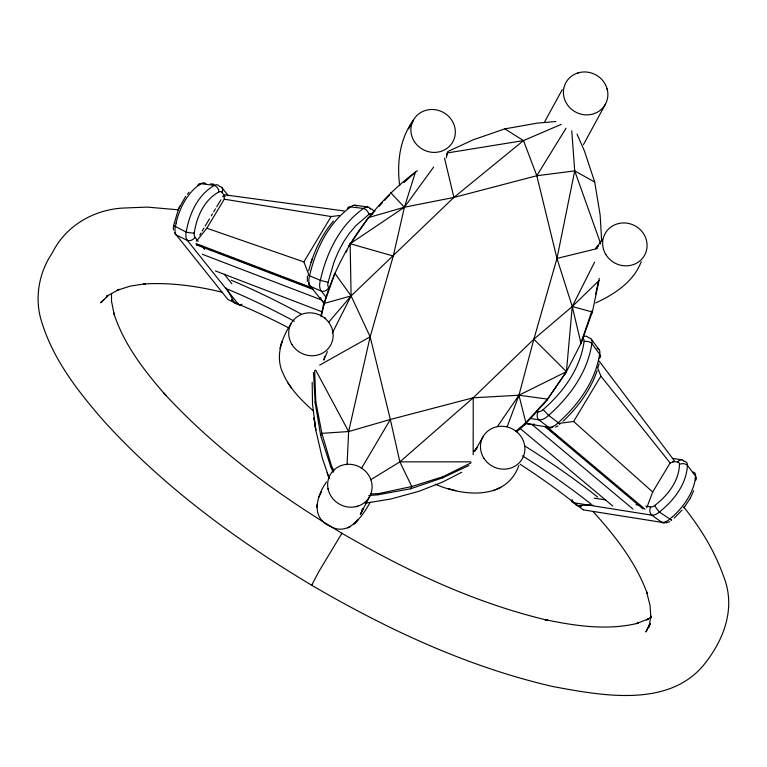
<?xml version="1.0" encoding="UTF-8"?>
<svg xmlns="http://www.w3.org/2000/svg" width="767" height="767" viewBox="0 0 767 767"><rect width="100%" height="100%" fill="white"/><g stroke="black" fill="none" stroke-linecap="round" stroke-linejoin="round"><path stroke-width="1.15" d="M111.522 293.416L111.512 301.182L114.197 314.7L113.65 312.687C123.602 344.297 144.426 370.94 165.969 395.542L163.745 393.049C215.134 448.973 277.002 494.293 341.919 533.257C406.452 570.849 474.984 603.083 547.935 620.34L544.589 619.535C575.24 625.92 607.474 630.857 638.355 623.111L636.294 623.59L648.508 618.873L646.552 619.957L650.435 617.377M473.162 454.706L473.239 397.776L533.861 339.196L572.249 306.522L598.979 280.645L599.2 278.268M326.512 481.944C316.598 495.846 310.242 517.84 330.356 526.363C348.995 536.833 362.36 515.923 370.25 502.251M312.179 382.359L312.533 404.267L315.841 430.316L322.245 457.87L329.311 478.637M316.694 507.543L316.781 504.916M347.077 464.562L348.64 431.562L370.154 336.79L393.279 256.015L404.41 207.234L415.455 172.076L417.459 170.753M173.352 226.84L173.428 229.889M516.412 431.859L524.666 424.947L546.967 400.153L566.439 371.679L572.249 306.522L594.569 262.18M291.163 323.511C281.499 338.084 274.864 356.923 283.186 373.702C289.59 388.457 301.21 400.096 313.022 410.661M324.767 356.243L323.827 360.116L327.384 351.612M446.336 157.781L447.525 152.969L446.71 154.848M307.327 276.302L307.385 281.364M695.19 478.829L695.516 476.202L687.424 465.329A10.029 5.369 -40.3 0 0 684.126 461.37M187.359 240.311A10.029 6.165 -69.6 0 1 186.218 232.133C189.257 213.955 197.685 194.923 214.319 185.451A10.029 5.666 -79 0 1 219.381 186.218M241.154 305.506A7.344 4.41 -66.8 0 1 238.47 304.365L227.972 299.561L176.41 235.133A9.971 6.155 -69.7 0 1 175.403 226.476L176.161 223.082M507.208 426.596L518.943 395.235L533.861 339.196L556.976 258.421L574.713 170.897L571.751 130.812M598.979 280.645L592.364 311.996L580.993 343.386L565.26 373.941M173.515 225.766L178.567 208.931L185.739 196.304M320.817 316.148C333.933 258.949 368.572 207.215 415.455 172.076L404.008 182.546M447.65 151.617L472.951 139.901L504.811 128.875L523.487 140.591L536.804 175.739L556.976 258.421L572.249 306.522L580.993 343.386L580.446 344.431L591.951 310.779M595.547 294.557L598.375 281.805M321.373 316.186L324.22 303.406L334.901 273.32L351.104 295.937L370.154 336.79L390.336 419.472L399.866 461.868L411.774 486.518L410.594 488.78L378.054 494.782L368.783 495.52M598.174 367.134L599.085 363.673M308.67 270.77C313.415 252.736 321.22 235.22 333.472 221.011M650.119 623.312L648.987 627.185L650.838 615.987L650.895 618.077L650.052 605.441L646.514 591.53L647.166 593.303C635.785 562.269 615.086 535.769 593.035 511.56M362.618 508.559L361.65 511.829L363.175 508.588L360.298 514.484L369.761 496.297A22.521 21.169 27.6 0 0 348.563 464.275A22.521 21.169 27.6 0 0 331.325 496.642A22.521 21.169 27.6 0 0 369.771 496.307M279.955 348.391L282.083 341.248L280.847 345.342M361.382 512.682L362.762 508.253M312.466 258.364L311.095 262.448M597.1 370.624C590.59 390.211 577.944 407.2 563.083 421.284M646.725 507.85L652.688 492.002L670.137 462.971L674.03 461.859M693.665 490.736L690.358 498.061M178.567 208.931L179.862 206.093M649.898 623.418L645.9 631.998L650.176 624.223M318.823 497.246L321.565 491.57M341.651 533.928L341.957 533.228L319.158 571.051L311.67 585.221L311.996 584.751M583.313 509.863L661.931 522.375A5.637 3.893 -87.4 0 0 666.063 521.982M332.303 333.031L351.104 295.937L453.901 197.435L523.487 140.591L561.252 124.369M518.875 465.483C506.412 500.659 463.019 496.393 435.407 484.245M334.354 274.375L334.901 273.32M433.671 166.985L404.41 207.234L350.145 243.724L348.966 245.977L368.39 217.598L404.41 207.234L453.901 197.435L536.804 175.739L574.713 170.897L594.722 182.067L600.168 215.163L601.673 241.423M323.041 305.659L324.22 303.406L351.104 295.937L350.145 243.724L393.279 256.015M333.223 472.28L330.778 466.815L320.683 435.589L315.151 402.656L315.783 401.448L314.662 370.394M320.683 435.589L321.862 433.326L315.783 401.448M330.778 466.815L331.402 465.627L321.862 433.326L348.64 431.562L390.336 419.472L473.239 397.776L518.943 395.235L547.513 399.108L566.439 371.679L533.861 339.196M378.054 494.782L378.677 493.593L411.774 486.518L443 476.7L471.072 462.856M410.594 488.78L442.367 477.918L443 476.7M524.666 424.947L525.846 422.684L547.513 399.108L546.967 400.153M591.184 314.259L592.364 311.996L572.249 306.522M562.24 89.681L544.685 121.761M605.537 103.976A22.521 21.169 27.6 0 1 567.091 104.331A22.521 21.169 27.6 0 1 584.31 71.954A22.521 21.169 27.6 0 1 605.537 103.976L583.419 144.685M413.355 120.16C399.559 139.191 396.798 162.911 399.674 185.662M641.212 261.739C633.465 282.007 614.54 294.173 595.7 302.927M408.658 128.971L413.116 120.62M482.922 436.931L474.792 451.14L477.055 447.64L473.805 451.61L476.134 449.328M107.342 295.324L106.268 297.28L107.457 295.247M690.147 498.454L683.886 507.888M361.334 468.589L390.336 419.472M199.746 235.057L200.954 233.043M202.162 231.03L203.984 228M205.192 225.987L209.439 218.931M211.251 215.91L212.459 213.888M213.677 211.874L215.489 208.854M216.706 206.831L220.944 199.775M222.766 196.755L223.974 194.741L224.271 199.19L206.822 228.221L196.39 241.26M308.593 274.155L303.876 261.902L331.133 216.543L339.436 215.517M345.783 252.401L347.01 250.349M559.91 423.279L573.62 421.486L600.877 376.127L597.416 367.288M536.804 175.739L565.998 128.281M602.229 239.218L597.071 247.195L598.337 245.593L595.604 248.192M497.399 426.567L518.943 395.235L566.439 371.679M328.612 322.303L351.104 295.937M187.397 194.185L189.104 192.229M682.055 510.103L674.155 518.118M367.844 218.643L375.082 210.752M379.099 206.371L382.321 202.862M384.727 200.235L389.559 194.971M104.312 299.274L100.678 302.792L108.646 295.218L119.144 289.332L117.284 290.252L130.256 286.101L145.548 283.761L143.707 284.001C170.101 282.246 196.534 286.072 222.181 292.16M672.438 516.69L669.821 518.962L659.361 512.04A10.029 5.868 -49.5 0 1 651.835 515.098M536.411 411.428L538.146 411.706A5.542 3.327 -43.3 0 0 543.17 409.588C563.333 391.985 580.36 368.697 584.08 341.612A5.609 3.461 10.7 0 1 591.779 343.491L599.641 354.143A5.618 3.413 11.8 0 1 599.43 358.141M370.729 479.768L399.866 461.868L473.239 397.776M515.894 431.265L525.846 422.684L518.943 395.235M659.352 512.03C673.79 500.63 686.465 484.351 687.414 465.339A5.714 4.046 -0.5 0 0 679.504 464.342M198.912 185.23L201.136 183.716A9.971 5.666 -79.1 0 1 205.863 183.668M372.359 214.137A5.561 3.49 -76 0 0 368.908 214.338L355.552 225.949L349.263 233.475L343.539 241.979L338.515 251.365L334.23 261.432L328.065 282.333L320.414 280.367L307.97 275.123M557.983 425.781L555.557 427.133M461.753 472.251L442.501 482.107L418.926 491.311L391.084 498.943L365.236 503.219M319.714 365.111L370.154 336.79M225.182 196.505L222.008 192.479A5.129 3.221 -76 0 0 218.998 191.875C204.041 199.986 196.611 216.936 194.243 233.091A5.129 3.221 -76 0 0 195.058 237.319L198.222 241.365M669.754 521.618L666.235 522.902M442.367 477.918L468.8 465.569M493.325 490.727L500.899 487.352M347.643 527.917L349.905 526.929M577.714 73.009L579.526 72.51M357.815 506.153L356.003 506.651M556.976 258.421L597.397 248.527M504.811 128.875L537.197 123.151L555.826 121.522M446.96 152.997L523.487 140.591M370.413 493.996L378.677 493.593M591.021 504.964L577.637 505.597A328.19 96.853 25.6 0 0 520.266 464.323M399.866 461.868L470.794 461.83M198.509 244.98L196.227 244.807L313.262 289.456M367.815 206.965L354.996 205.249M369.838 208.739L370.634 208.845A5.628 3.912 -38.3 0 1 373.424 212.9M225.153 194.895L344.268 210.954M178.49 209.832L147.322 207.109L124.733 207.982C94.657 209.055 65.78 225.46 52.396 252.765C38.475 273.244 34.036 299.504 42.099 323.195C53.872 360.567 78.493 392.071 103.967 421.16L106.191 423.643C165.461 488.109 236.763 540.399 311.67 585.221C385.983 628.633 464.984 665.727 549.038 685.64L552.384 686.446C601.75 695.573 670.358 708.976 705.813 662.352C724.93 637.55 735.908 606.467 723.358 575.729L722.706 573.956C713.789 549.508 699.84 527.197 683.685 506.91M210.637 183.773L214.07 184.281M534.273 424.046A5.657 3.384 -43.3 0 1 531.886 424.419L525.136 423.374L548.549 427.238A5.618 4.084 -81 0 0 553.007 426.826M672.707 458.398L681.949 459.817M672.745 461.283L677.635 462.031A5.628 4.238 -74.4 0 1 684.183 461.293M636.006 504.648L639.918 505.252M645.785 506.143L650.675 506.891A5.129 3.078 -43.3 0 0 654.721 505.52C667.606 495.587 679.035 481.245 679.476 464.313A5.129 3.078 -43.3 0 0 677.625 462.05M661.931 522.375L651.797 515.165L573.754 502.759L583.342 509.806M605.757 499.959L594.147 498.119M529.681 418.418L539.978 419.933A11.275 6.74 -48 0 0 547.417 416.433C569.411 397.258 588.136 371.966 591.999 342.35A11.275 6.222 -40 0 0 589.392 337.892L588.385 337.672A5.628 4.056 -81.3 0 0 582.546 337.921M224.271 199.19L331.133 216.543M448.379 488.637L455.857 490.612M593.188 505.29L592.565 505.079M206.822 228.221L303.876 261.902M196.007 243.551L311.939 287.778M210.388 249.524L213.734 250.809M218.192 252.516L223.763 254.654M228.221 256.36L233.791 258.498M238.249 260.205L246.054 263.196M248.278 264.049L256.082 267.041M258.306 267.894L266.111 270.885M268.345 271.739L304.01 285.41M307.346 286.685L311.805 288.392M202.325 254.27L321.574 299.974L324.499 303.684M215.479 270.962L322.476 311.968M241.921 304.25A5.542 3.701 -40.1 0 1 238.479 304.355L187.321 240.368L176.41 235.133A5.637 3.758 -32.3 0 1 174.723 232.785M175.442 226.486L186.256 232.142M324.566 317.423L325.496 318.2M545.768 426.51L559.431 437.957M531.895 424.4L633.015 509.096M519.815 428.187L612.747 506.009M546.881 426.759L645.009 509.192M545.749 427.219L642.967 508.885M226.898 288.775L234.213 302.428A328.19 95.741 36.3 0 1 288.545 327.768M573.62 421.486L652.688 492.002M226.62 288.536L226.073 288.018M559.488 423.777L559.852 424.218L559.133 423.394M390.739 192.709L404.41 207.234M559.076 423.336L548.558 415.34L543.189 409.597M324.316 303.646L310.482 286.398A5.618 3.94 -38.6 0 1 308.737 282.783M325.802 296.81L320.664 290.185A11.275 7.066 -71.1 0 1 320.012 281.901C326.138 253.311 339.791 224.693 364.498 207.761A11.275 6.548 -79.2 0 1 369.915 208.049L370.634 208.845M231.893 283.809L224.29 274.279M600.877 376.127L670.137 462.971M221.979 187.685L228.365 195.777M202.037 246.197L204.588 249.419M599.171 349.704L591.242 339.158M599.075 360.998L674.289 460.631M288.056 383.03L291.441 387.929M315.688 370.087L348.64 431.562M331.402 465.627L333.942 470.909M577.024 134.062L584.483 151.128L594.722 182.067M327.078 472.846L329.292 478.531M574.713 170.897L600.81 244.021M607.09 88.819L607.512 90.631M328.439 490.343L328.017 488.531M444.534 158.194L453.901 197.435M315.841 430.316L313.981 417.89L315.697 429.405M313.521 372.58L315.151 402.656M538.146 411.706A5.628 4.065 -81 0 0 538.875 419.875L548.549 427.238A11.208 6.711 -48 0 0 558.366 422.579C578.452 404.631 595.374 381.257 599.641 354.143A11.217 6.194 -40 0 0 597.033 348.323M582.46 338.506A5.561 3.327 -43.3 0 1 584.051 341.622M575.039 503.353A7.507 4.439 -51.3 0 0 577.637 505.597A7.507 6.289 87.3 0 0 581.511 506.594M522.48 455.828A354.258 104.542 25.6 0 1 591.232 504.207M524.686 445.895A361.478 107.025 25.7 0 1 597.656 497.045M695.324 480.573A5.695 3.893 2 0 0 695.535 476.192A9.971 5.369 -40.2 0 0 693.119 472.041M659.313 511.934A5.714 0.834 53.1 0 1 654.788 505.597M661.959 522.317A9.971 5.858 -49.3 0 0 669.831 518.991A5.695 0.709 52.1 0 0 671.451 519.652M651.797 515.175A5.628 3.979 -87.3 0 1 650.646 506.862M695.343 478.781A50.641 30.383 -43.3 0 1 672.515 516.785M571.473 500.554A7.344 4.18 -52.2 0 0 573.764 502.73A5.542 3.845 -79.4 0 1 572.124 499.605M197.838 185.23A5.695 3.816 60.9 0 1 201.136 183.696L214.319 185.432A5.714 3.96 63.5 0 1 218.969 191.875M194.128 233.063A5.714 0.748 7.9 0 1 186.391 232.133M175.365 226.486A5.695 0.633 8.8 0 1 174.483 225.517M195.096 237.348A5.628 3.835 -32.5 0 1 187.311 240.378M176.046 223.063A50.641 31.84 -76 0 1 198.883 185.068M219.793 186.496A5.628 4.094 -45 0 1 221.989 192.469M237.588 303.713A7.507 4.669 -67.7 0 1 234.213 302.428A7.507 6.155 -27.8 0 1 231.557 299.561M228.135 289.399A354.258 103.353 36.3 0 1 294.317 321.22M231.174 280.223A361.478 105.827 36.2 0 1 301.306 314.106M328.084 282.342A5.542 3.48 -76 0 0 328.736 287.807A5.628 3.921 -38.6 0 1 321.287 291.144L310.482 286.398A11.208 7.037 -71.1 0 1 309.657 275.439C315.659 249.131 328.439 223.044 350.711 206.869A11.217 6.529 -79.3 0 1 356.77 206.016M347.48 208.979A5.618 3.356 51 0 1 350.711 206.879L363.568 208.471A5.609 3.404 52.1 0 1 368.898 214.309M321.565 299.993A5.657 3.547 -76 0 1 320.683 297.682M354.699 523.343L354.028 524.072L357.978 519.882L354.699 523.343M605.882 254.625A22.511 21.169 27.6 0 0 644.366 255.622A22.511 21.169 27.6 0 0 624.338 222.948A22.511 21.169 27.6 0 0 605.882 254.625M483.967 458.388A22.511 21.169 27.6 0 0 522.423 458.522A22.511 21.169 27.6 0 0 501.628 426.27A22.511 21.169 27.6 0 0 483.967 458.388M291.939 344.508A22.511 21.169 27.6 0 0 330.433 345.505A22.511 21.169 27.6 0 0 310.395 312.831A22.511 21.169 27.6 0 0 291.939 344.508M414.401 141.617A22.511 21.169 27.6 0 0 452.856 141.751A22.511 21.169 27.6 0 0 432.061 109.489A22.511 21.169 27.6 0 0 414.401 141.617"/></g></svg>
